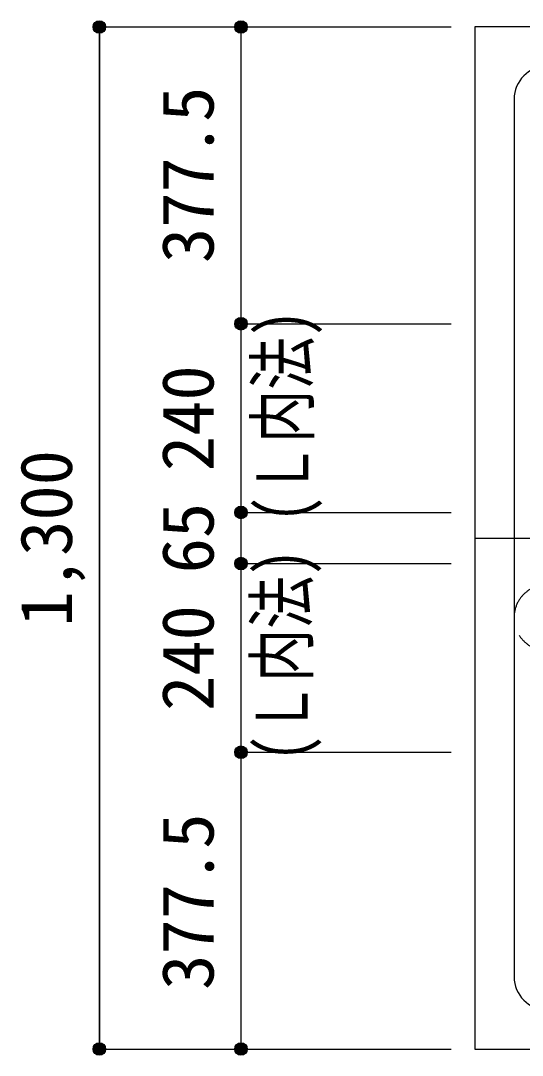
# Model space of a CAD drawing. Units: millimetres at full size, sheet at 1:30. Extents: x -5973 to 5954, y -4195 to 4201.
# Drawn here: x -675 to -37, y -2558 to -1242 of the extents above; entities that cross this region are included whole.
import ezdxf
from ezdxf.enums import TextEntityAlignment as Align

# ---------------------------------------------------------------- set-up
doc = ezdxf.new("R2010")
doc.units = ezdxf.units.MM
doc.header["$LTSCALE"] = 30
doc.header["$PDMODE"] = 32
doc.header["$PDSIZE"] = 15
doc.linetypes.add('CHAIN1', pattern=[8, 5, -1, 1, -1])
doc.linetypes.add('DASHED2', pattern=[3, 2, -1])
for name, color, linetype in [('0-1_躯体線', 2, 'Continuous'), ('0-4_フープ筋', 7, 'Continuous'), ('0-7_文字', 4, 'Continuous'), ('0-C', 7, 'DASHED2'), ('0-D_寸法', 4, 'Continuous')]:
    doc.layers.add(name, color=color, linetype=linetype)
doc.styles.add('ＭＳ ゴシック', font='')
doc.styles.get('ＭＳ ゴシック').set_extended_font_data('MS Gothic')

msp = doc.modelspace()

# ---------------------------------------------------------------- linework, layer by layer
at = {"layer": '0-1_躯体線'}
for p, q in [((-97.56, -1249.89), (-97.56, -2549.89)), ((1602.44, -1249.89), (-97.56, -1249.89)), ((-97.56, -2549.89), (213.94, -2549.89))]:
    msp.add_line(p, q, dxfattribs=at)
at = {"layer": '0-4_フープ筋'}
msp.add_line((-47.56, -1341.89), (-47.56, -2457.89), dxfattribs=at)
for centre, start, end in [((-5.56, -1341.89), 90, 180), ((-5.56, -2457.89), 180, 270)]:
    msp.add_arc(centre, 42, start, end, dxfattribs=at)
at = {"layer": '0-C'}
msp.add_arc((-5.56, -2001.2), 42, 90, 270, dxfattribs=at)
at = {"layer": '0-D_寸法'}
for p, q in [((-574.6, -1249.89), (-574.6, -2549.89)), ((-574.6, -1249.89), (-394.6, -1249.89)), ((-574.6, -1249.89), (-394.6, -1249.89)), ((-574.6, -2549.89), (-574.6, -1249.89)), ((-394.6, -1249.89), (-127.56, -1249.89)), ((-394.6, -1249.89), (-394.6, -1627.39)), ((-394.6, -1627.39), (-127.56, -1627.39)), ((-394.6, -1627.39), (-394.6, -1867.39)), ((-394.6, -1867.39), (-394.6, -1932.39)), ((-394.6, -1867.39), (-127.56, -1867.39)), ((-394.6, -1932.39), (-394.6, -2172.39)), ((-394.6, -1932.39), (-127.56, -1932.39)), ((-394.6, -2172.39), (-127.56, -2172.39)), ((-394.6, -2172.39), (-394.6, -2549.89)), ((-574.6, -2549.89), (-394.6, -2549.89)), ((-394.6, -2549.89), (-127.56, -2549.89)), ((-394.6, -2549.89), (-127.56, -2549.89))]:
    msp.add_line(p, q, dxfattribs=at)
at = {"layer": '0-D_寸法', "linetype": 'CHAIN1'}
msp.add_line((-97.56, -1899.89), (1202.44, -1899.89), dxfattribs=at)
at = {"layer": '0-D_寸法'}
for centre, radius in [((-574.6, -1249.89), 8), ((-574.6, -1249.89), 7.2), ((-574.6, -1249.89), 6.4), ((-574.6, -1249.89), 5.6), ((-574.6, -1249.89), 4.8), ((-574.6, -1249.89), 4), ((-574.6, -1249.89), 3.2), ((-574.6, -1249.89), 2.4), ((-574.6, -1249.89), 1.6), ((-574.6, -1249.89), 0.8), ((-394.6, -1249.89), 8), ((-394.6, -1249.89), 7.2), ((-394.6, -1249.89), 6.4), ((-394.6, -1249.89), 5.6), ((-394.6, -1249.89), 4.8), ((-394.6, -1249.89), 4), ((-394.6, -1249.89), 3.2), ((-394.6, -1249.89), 2.4), ((-394.6, -1249.89), 1.6), ((-394.6, -1249.89), 0.8), ((-394.6, -1627.39), 8), ((-394.6, -1627.39), 7.2), ((-394.6, -1627.39), 6.4), ((-394.6, -1627.39), 5.6), ((-394.6, -1627.39), 4.8), ((-394.6, -1627.39), 4), ((-394.6, -1627.39), 3.2), ((-394.6, -1627.39), 2.4), ((-394.6, -1627.39), 1.6), ((-394.6, -1627.39), 0.8), ((-394.6, -1867.39), 8), ((-394.6, -1867.39), 7.2), ((-394.6, -1867.39), 6.4), ((-394.6, -1867.39), 5.6), ((-394.6, -1867.39), 4.8), ((-394.6, -1867.39), 4), ((-394.6, -1867.39), 3.2), ((-394.6, -1867.39), 2.4), ((-394.6, -1867.39), 1.6), ((-394.6, -1867.39), 0.8), ((-394.6, -1932.39), 8), ((-394.6, -1932.39), 7.2), ((-394.6, -1932.39), 6.4), ((-394.6, -1932.39), 5.6), ((-394.6, -1932.39), 4.8), ((-394.6, -1932.39), 4), ((-394.6, -1932.39), 3.2), ((-394.6, -1932.39), 2.4), ((-394.6, -1932.39), 1.6), ((-394.6, -1932.39), 0.8), ((-394.6, -2172.39), 8), ((-394.6, -2172.39), 7.2), ((-394.6, -2172.39), 6.4), ((-394.6, -2172.39), 5.6), ((-394.6, -2172.39), 4.8), ((-394.6, -2172.39), 4), ((-394.6, -2172.39), 3.2), ((-394.6, -2172.39), 2.4), ((-394.6, -2172.39), 1.6), ((-394.6, -2172.39), 0.8), ((-574.6, -2549.89), 8), ((-574.6, -2549.89), 7.2), ((-574.6, -2549.89), 6.4), ((-574.6, -2549.89), 5.6), ((-574.6, -2549.89), 4.8), ((-574.6, -2549.89), 4), ((-574.6, -2549.89), 3.2), ((-574.6, -2549.89), 2.4), ((-574.6, -2549.89), 1.6), ((-574.6, -2549.89), 0.8), ((-394.6, -2549.89), 8), ((-394.6, -2549.89), 7.2), ((-394.6, -2549.89), 6.4), ((-394.6, -2549.89), 5.6), ((-394.6, -2549.89), 4.8), ((-394.6, -2549.89), 4), ((-394.6, -2549.89), 3.2), ((-394.6, -2549.89), 2.4), ((-394.6, -2549.89), 1.6), ((-394.6, -2549.89), 0.8)]:
    msp.add_circle(centre, radius, dxfattribs=at)
at = {"layer": '0-D_寸法', "color": 7}
for p in [(-574.6, -1249.89), (-394.6, -1249.89), (-394.6, -1249.89), (-394.6, -1627.39), (-394.6, -1627.39), (-394.6, -1867.39), (-394.6, -1867.39), (-394.6, -1932.39), (-394.6, -1932.39), (-394.6, -2172.39), (-394.6, -2172.39), (-394.6, -2172.39), (-574.6, -2549.89), (-394.6, -2549.89), (-394.6, -2549.89)]:
    msp.add_point(p, dxfattribs=at)

# ---------------------------------------------------------------- texts
at = {"layer": '0-7_文字', "style": 'ＭＳ ゴシック', "width": 0.75}
for p in [(-289.05, -1879.99), (-290.05, -2184.01)]:
    msp.add_text('(Ｌ内法)', height=65.98, rotation=90, dxfattribs=at).set_placement(p, align=Align.BOTTOM_LEFT)
at = {"layer": '0-D_寸法', "style": 'ＭＳ ゴシック'}
for s, p in [('377.5', (-409.6, -1550.14)), ('240', (-409.6, -1814.89)), ('1,300', (-589.6, -2012.39)), ('65', (-409.6, -1944.89)), ('240', (-409.6, -2119.89)), ('377.5', (-409.6, -2474.64))]:
    msp.add_text(s, height=65.98, rotation=90, dxfattribs=at).set_placement(p, align=Align.BOTTOM_LEFT)

doc.saveas('drawing.dxf')
